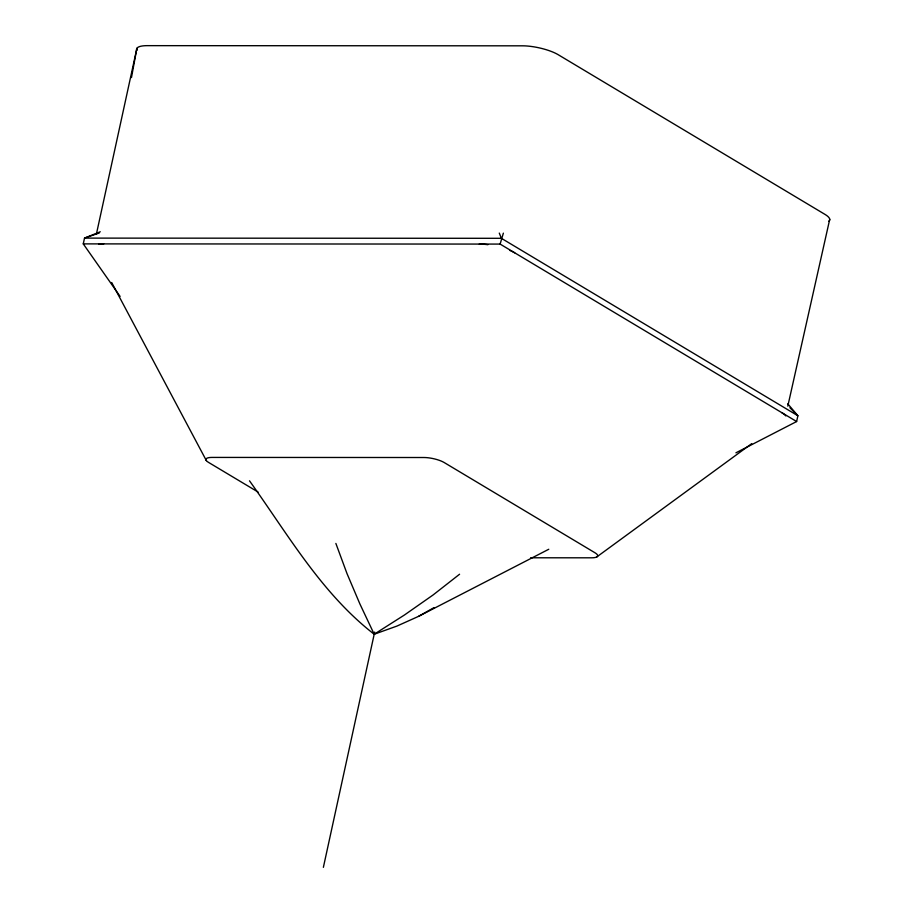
<?xml version="1.0" encoding="UTF-8"?>
<svg xmlns="http://www.w3.org/2000/svg" width="913" height="913" viewBox="0 0 913 913"><rect width="100%" height="100%" fill="white"/><g stroke="black" fill="none" stroke-linecap="round" stroke-linejoin="round"><path stroke-width="1.37" d="M131.472 77.559L136.893 48.298L96.379 234.196M120.105 296.405L83.266 243.885L84.521 238.11L100.282 231.765M323.373 867.35L374.672 632.058M787.782 403.831L797.882 415.757L796.627 421.532L500.119 244.079L503.371 233.146M787.805 406.159L829.734 219.268M459.581 574.231L433.036 595.002L404.47 614.985L374.193 634.238C321.342 593.21 287.869 534.31 249.489 480.809M596.691 556.998L751.73 443.638M335.87 543.429L346.997 573.569L359.859 603.87L374.193 634.238L396.938 626.078L418.519 616.378L433.96 607.659M418.519 616.378L548.77 549.261M735.924 452.814L796.627 421.532M99.289 232.975L84.521 238.11L501.374 238.304L797.882 415.757L789.928 407.746M83.266 243.885L500.119 244.079M530.647 557.786L591.613 557.809A14.768 3.994 12.3 0 0 595.014 552.799L444.06 462.457A14.768 3.994 12.3 0 0 424.043 457.516L211.793 457.424A14.768 3.994 12.3 0 0 208.598 462.435L258.082 492.05M206.361 460.609L111.694 282.516M499.285 233.089L501.374 238.304M136.847 50.477A26.135 7.076 12.3 0 1 146.947 45.65L522.498 45.821A26.135 7.076 12.3 0 1 557.934 54.552L825.021 214.418A26.135 7.076 12.3 0 1 828.821 221.3M98.695 244.273A26.135 7.076 12.3 0 1 103.728 243.897M479.279 244.068A26.135 7.076 12.3 0 1 487.907 244.684M509.796 250.39A26.135 7.076 12.3 0 1 514.704 252.81M781.802 412.665A26.135 7.076 12.3 0 1 785.796 415.929"/></g></svg>
